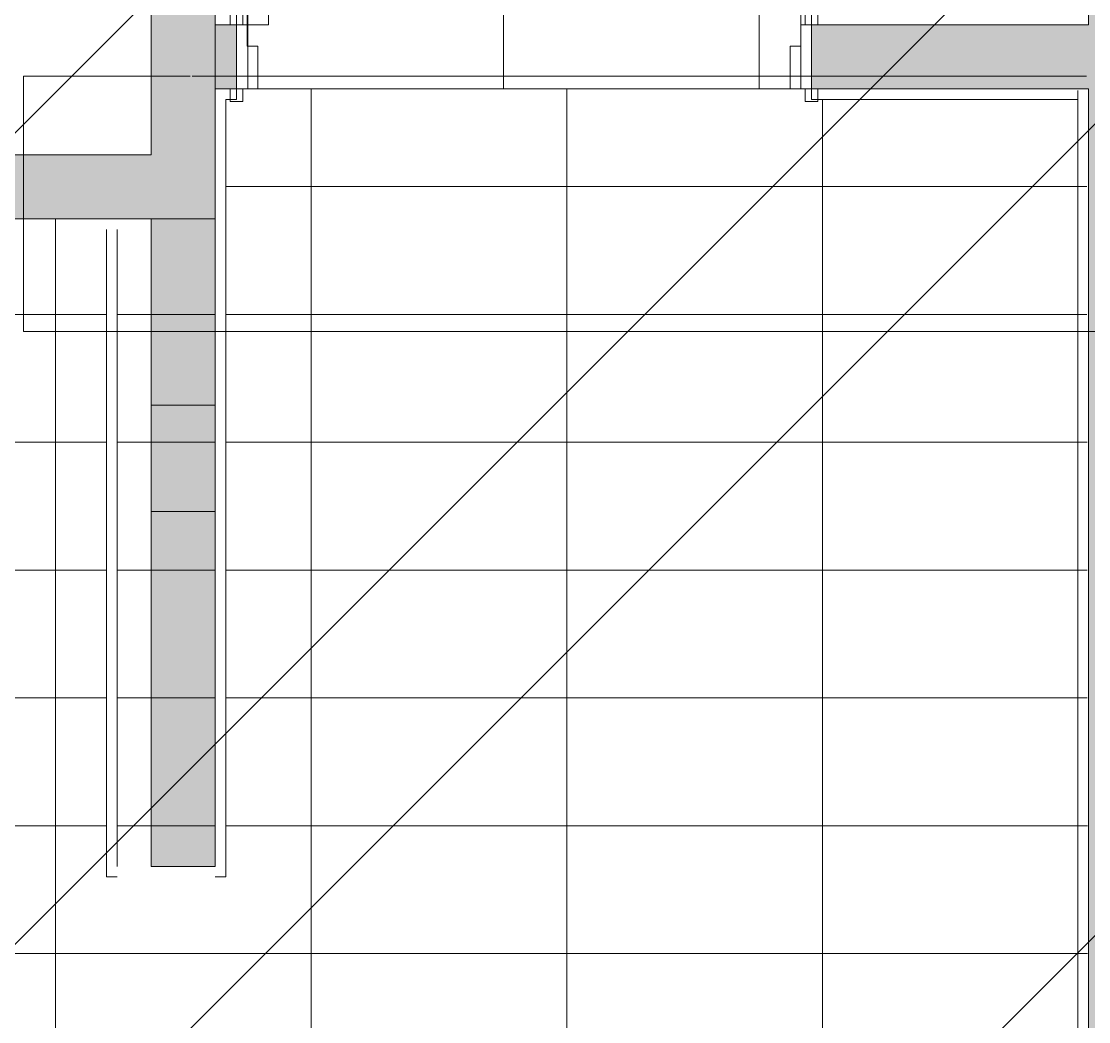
# Model space of a CAD drawing. Header units: millimetres. Extents: x -57519 to 497916, y -349472 to 446842.
# Drawn here: x 337398 to 339903, y 40663 to 43011 of the extents above; entities that cross this region are included whole.
import ezdxf

# ---------------------------------------------------------------- set-up
doc = ezdxf.new("R2010")
doc.units = ezdxf.units.MM
for name, color, linetype, lineweight in [('A-DETL-GENF', 92, 'Continuous', 5), ('A-DOOR', 31, 'Continuous', 5), ('A-DOOR-FRAM', 31, 'Continuous', 5), ('A-FLOR', 192, 'Continuous', 5), ('A-FLOR-PATT', 8, 'Continuous', 5), ('A-WALL', 113, 'Continuous', 20), ('A-WALL-PATT', 111, 'Continuous', 20)]:
    doc.layers.add(name, color=color, linetype=linetype, lineweight=lineweight)
pattern_1 = [(270, (334329.23, 51222.5), (600, 4e-14), []), (0, (334329.23, 51222.5), (0, 300), [])]
pattern_2 = [(90, (333277.73, 33022.5), (-600, 4e-14), []), (180, (333277.73, 33022.5), (-4e-14, -300), [])]

# ---------------------------------------------------------------- blocks, each defined once
blk = doc.blocks.new('DLN-Single Door__X01_ - _M08a_1300 x 2450 _WH_-16935548-SITE COVERAGE')
at = {"layer": 'A-DOOR'}
for p, q in [((-650, 1375), (-600, 1375)), ((-650, 75), (-650, 1375)), ((-600, 1375), (-600, 75)), ((-690, 105), (-660, 105)), ((-690, 75), (-690, 105)), ((-660, 105), (-660, 75)), ((660, 75), (660, 105)), ((660, 105), (690, 105)), ((690, 105), (690, 75)), ((-660, 75), (-690, 75)), ((-600, 75), (-650, 75)), ((690, 75), (660, 75)), ((-690, -75), (-660, -75)), ((-690, -105), (-690, -75)), ((-660, -75), (-660, -105)), ((660, -105), (660, -75)), ((660, -75), (690, -75)), ((690, -75), (690, -105)), ((-660, -105), (-690, -105)), ((690, -105), (660, -105))]:
    blk.add_line(p, q, dxfattribs=at)
blk.add_arc((-650, 75), 1300, 359.5, 90, dxfattribs=at)
at = {"layer": 'A-DOOR-FRAM'}
for p, q in [((-675, 75), (-650, 75)), ((-675, -75), (-675, 75)), ((-650, 75), (-650, 25)), ((650, 75), (675, 75)), ((650, 25), (650, 75)), ((675, 75), (675, -75)), ((675, -75), (675, 75)), ((-650, 25), (-625, 25)), ((-625, 25), (-625, -75)), ((625, 25), (650, 25)), ((625, -75), (625, 25)), ((-625, -75), (-675, -75)), ((675, -75), (625, -75))]:
    blk.add_line(p, q, dxfattribs=at)

msp = doc.modelspace()

# ---------------------------------------------------------------- hatches: boundary and pattern name
at = {"layer": 'A-DETL-GENF'}
h = msp.add_hatch(dxfattribs=at)
h.set_pattern_fill('FP_40', color=250, style=0, pattern_type=2)
h.set_pattern_definition([(45, (248763.4, 0), (-1257.236, 1257.236), []), (45, (248763.4, 1905), (-1257.236, 1257.236), [])])
h.paths.add_polyline_path([(325750.1, -8642.5), (328562.7, -8642.5), (328562.7, 4657.5), (341312.7, 4657.5), (341312.7, 30557.5), (342712.7, 30557.5), (342712.7, 48907.7), (339962.7, 48907.7), (339962.7, 52157.5), (338962.7, 52157.5), (338962.7, 53757.5), (297512.7, 53757.5), (297512.7, 52247.5), (286277.7, 52247.5), (286277.7, 34407.5), (285902.7, 34407.5), (285902.7, 7407.5), (286277.7, 7407.5), (286277.7, -2267.5), (315555.2, -2267.5), (315555.2, -8642.5), (321257.1, -8642.5)], flags=0)
at = {"layer": 'A-FLOR-PATT'}
h = msp.add_hatch(dxfattribs=at)
h.set_pattern_fill('FP_29', color=256, style=0, pattern_type=2)
h.set_pattern_definition(pattern_1)
h.paths.add_polyline_path([(339227.7, 42852.5), (339229.2, 43002.5), (339252.7, 43002.5), (339252.7, 43027.5), (339877.7, 43027.5), (339877.7, 48362.5), (339902.7, 48362.5), (339902.7, 48387.5), (339302.7, 48387.5), (339302.7, 48487.5), (339902.7, 48487.5), (339902.7, 49957.5), (339877.7, 49957.5), (339877.7, 49932.5), (337927.7, 49932.5), (337927.7, 49957.5), (337852.7, 49957.5), (337852.7, 48487.5), (337877.7, 48487.5), (337877.7, 46032.5), (337852.7, 46032.5), (337852.7, 46057.5), (337702.7, 46057.5), (337702.7, 46032.5), (337677.7, 46032.5), (337677.7, 47687.5), (335202.7, 47683), (335202.7, 43347.5), (337702.7, 43347.5), (337702.7, 44757.5), (337852.7, 44757.5), (337855.4, 44782.5), (337877.7, 44782.5), (337877.7, 43027.5), (337902.7, 43027.5), (337902.7, 42852.5), (339202.7, 42852.5)], flags=0)
h = msp.add_hatch(dxfattribs=at)
h.set_pattern_fill('FP_29', color=256, style=0, pattern_type=2)
h.set_pattern_definition(pattern_1)
h.paths.add_polyline_path([(337887.7, 42852.5), (337902.7, 42857.9), (337902.7, 43002.5), (337852.7, 43002.5), (337852.7, 42852.5), (337877.7, 42852.5)], flags=0)
h.paths.add_polyline_path([(337852.7, 43347.5), (337852.7, 44757.5), (337702.7, 44757.5), (337702.7, 43347.5)], flags=0)
h.paths.add_polyline_path([(337702.7, 46057.5), (337852.7, 46057.5), (337852.7, 47687.5), (337702.7, 47687.5), (337702.7, 47158.6)], flags=0)
h.paths.add_polyline_path([(339302.7, 48387.5), (339902.7, 48387.5), (339902.7, 48487.5), (339302.7, 48487.5)], flags=0)
h = msp.add_hatch(dxfattribs=at)
h.set_pattern_fill('FP_34', color=256, style=0, pattern_type=2)
h.set_pattern_definition(pattern_2)
h.paths.add_polyline_path([(336852.7, 35647.5), (336852.7, 35822.5), (339877.7, 35824.9), (339877.7, 37222.5), (339302.7, 37222.5), (339302.7, 37347.5), (339902.7, 37347.5), (339898.8, 42852.5), (339877.7, 42848.8), (339877.7, 42827.5), (339252.7, 42827.5), (339252.7, 42852.5), (337902.7, 42852.5), (337902.7, 42827.5), (337877.7, 42822.5), (337877.7, 41002.5), (337852.7, 41002.5), (337852.7, 41027.5), (337702.7, 41027.5), (337702.7, 42547.5), (335202.7, 42543), (335202.7, 40632.5), (335227.7, 40632.5), (335227.7, 38072.5), (335202.7, 38072.5), (335202.7, 38047.5), (337702.7, 38047.5), (337702.7, 39727.5), (337852.7, 39727.5), (337852.7, 39752.5), (337877.7, 39752.5), (337877.7, 37222.5), (336115.2, 37222.5), (336115.2, 37212.5), (335915.2, 37212.5), (335915.2, 37222.5), (335177.7, 37222.5), (335177.7, 35647.5), (336421.1, 35647.5)], flags=0)
h.paths.add_polyline_path([(337597.7, 41002.5), (337597.7, 42522.5), (337622.7, 42522.5), (337622.7, 41002.5)], flags=0)
h = msp.add_hatch(dxfattribs=at)
h.set_pattern_fill('FP_34', color=256, style=0, pattern_type=2)
h.set_pattern_definition(pattern_2)
h.paths.add_polyline_path([(339302.7, 37247.5), (339902.7, 37247.5), (339902.7, 37347.5), (339302.7, 37347.5)], flags=0)
h.paths.add_polyline_path([(337852.7, 38047.5), (337852.7, 39727.5), (337702.7, 39727.5), (337702.7, 38047.5)], flags=0)
h.paths.add_polyline_path([(337852.7, 41027.5), (337852.7, 42547.5), (337702.7, 42547.5), (337702.7, 41027.5)], flags=0)
at = {"layer": 'A-WALL-PATT', "lineweight": 5, "transparency": 33554560}
for points in [[(339902.7, 35647.5), (340052.7, 35647.5), (340052.7, 48832.7), (339902.7, 48832.7), (339902.7, 35676.5)], [(337702.7, 42697.5), (337852.7, 42697.5), (337852.7, 43197.5), (337702.7, 43197.5), (337702.7, 43036.8)], [(337852.7, 41027.5), (337852.7, 42547.5), (337702.7, 42547.5), (337702.7, 41027.5)]]:
    msp.add_hatch(color=253, dxfattribs=at).paths.add_polyline_path(points, flags=0)
h = msp.add_hatch(color=253, dxfattribs=at)
h.paths.add_polyline_path([(339902.7, 42852.5), (339902.7, 43002.5), (339252.7, 43002.5), (339252.7, 42852.5), (339790.9, 42852.5)], flags=0)
h.paths.add_polyline_path([(337852.7, 42852.5), (337902.7, 42852.5), (337902.7, 43002.5), (337852.7, 43002.5)], flags=0)
h = msp.add_hatch(color=253, dxfattribs=at)
h.paths.add_polyline_path([(331875.6, 42547.5), (331875.6, 42697.5), (331546.5, 42697.5), (331546.5, 42547.5), (331860.6, 42547.5)], flags=0)
h.paths.add_polyline_path([(331031.5, 42547.5), (331046.5, 42547.5), (331046.5, 42697.5), (330717.3, 42697.5), (330717.3, 42547.5), (330732.3, 42547.5)], flags=0)
h.paths.add_polyline_path([(330217.3, 42547.5), (330217.3, 42697.5), (330027.7, 42697.5), (330027.7, 42547.5), (330202.3, 42547.5)], flags=0)
h.paths.add_polyline_path([(332375.6, 42547.5), (332704.8, 42547.5), (332704.8, 42697.5), (332375.6, 42697.5), (332375.6, 42627.4)], flags=0)
h.paths.add_polyline_path([(336862.7, 42547.5), (336877.7, 42547.5), (336877.7, 42697.5), (336677.7, 42697.5), (336677.7, 42547.5), (336692.7, 42547.5)], flags=0)
h.paths.add_polyline_path([(337377.7, 42547.5), (337852.7, 42547.5), (337852.7, 42697.5), (337377.7, 42697.5), (337377.7, 42678)], flags=0)
h.paths.add_polyline_path([(333534, 42547.5), (333534, 42697.5), (333204.8, 42697.5), (333204.8, 42547.5), (333519, 42547.5)], flags=0)
h.paths.add_polyline_path([(335992.7, 42547.5), (336177.7, 42547.5), (336177.7, 42697.5), (335977.7, 42697.5), (335977.7, 42547.5)], flags=0)
h.paths.add_polyline_path([(334034, 42547.5), (334375.6, 42547.5), (334375.6, 42697.5), (334034, 42697.5), (334034, 42577.9)], flags=0)
h.paths.add_polyline_path([(334875.6, 42547.5), (335477.7, 42547.5), (335477.7, 42697.5), (334875.6, 42697.5), (334875.6, 42552.8)], flags=0)

# ---------------------------------------------------------------- linework, layer by layer
at = {"layer": 'A-FLOR'}
for p, q in [((339902.7, 43002.5), (339902.7, 49957.5)), ((337852.7, 43002.5), (337852.7, 42852.5)), ((339227.7, 42852.5), (339227.7, 43002.5)), ((339227.7, 43002.5), (339902.7, 43002.5)), ((337793.7, 42882.5), (337402.7, 42882.5)), ((337402.7, 42882.5), (337402.7, 42680.5)), ((339897.7, 42882.5), (337798.8, 42882.5)), ((339902.7, 42852.5), (337902.7, 42852.5)), ((339902.7, 37247.5), (339902.7, 42852.5)), ((337402.7, 42679.5), (337402.7, 42282.5)), ((337852.7, 42547.5), (336892.7, 42547.5)), ((337402.7, 42282.5), (342202.7, 42282.5))]:
    msp.add_line(p, q, dxfattribs=at)
at = {"layer": 'A-WALL', "lineweight": 18}
for p, q in [((337852.7, 44757.5), (337852.7, 43002.5)), ((337902.7, 43002.5), (337902.7, 43027.5)), ((339252.7, 43027.5), (339252.7, 43002.5)), ((337852.7, 43002.5), (337902.7, 43002.5)), ((337902.7, 42852.5), (337852.7, 42852.5)), ((337852.7, 42852.5), (337852.7, 41027.5)), ((337902.7, 42827.5), (337902.7, 42852.5)), ((339877.7, 42852.5), (339252.7, 42852.5)), ((339252.7, 42852.5), (339252.7, 42827.5)), ((337877.7, 41002.5), (337877.7, 42827.5)), ((337877.7, 42827.5), (337902.7, 42827.5)), ((339252.7, 42827.5), (339877.7, 42827.5)), ((337597.7, 42522.5), (337597.7, 41002.5)), ((337622.7, 41027.5), (337622.7, 42522.5)), ((337597.7, 41002.5), (337622.7, 41002.5)), ((337852.7, 41002.5), (337877.7, 41002.5))]:
    msp.add_line(p, q, dxfattribs=at)
at = {"layer": 'A-WALL', "lineweight": 5}
for p, q in [((337702.7, 43197.5), (337702.7, 42697.5)), ((337902.7, 42852.5), (337902.7, 43002.5)), ((339252.7, 43002.5), (339252.7, 42852.5)), ((337702.7, 42697.5), (333077.7, 42697.5)), ((337702.7, 42547.5), (337702.7, 41027.5)), ((337702.7, 42110), (337852.7, 42110)), ((337702.7, 41860), (337852.7, 41860)), ((337702.7, 41027.5), (337852.7, 41027.5))]:
    msp.add_line(p, q, dxfattribs=at)

# ---------------------------------------------------------------- block references
at = {"layer": 'A-DOOR'}
msp.add_blockref('DLN-Single Door__X01_ - _M08a_1300 x 2450 _WH_-16935548-SITE COVERAGE', (338577.7, 42927.5), dxfattribs=at)

doc.saveas('drawing.dxf')
